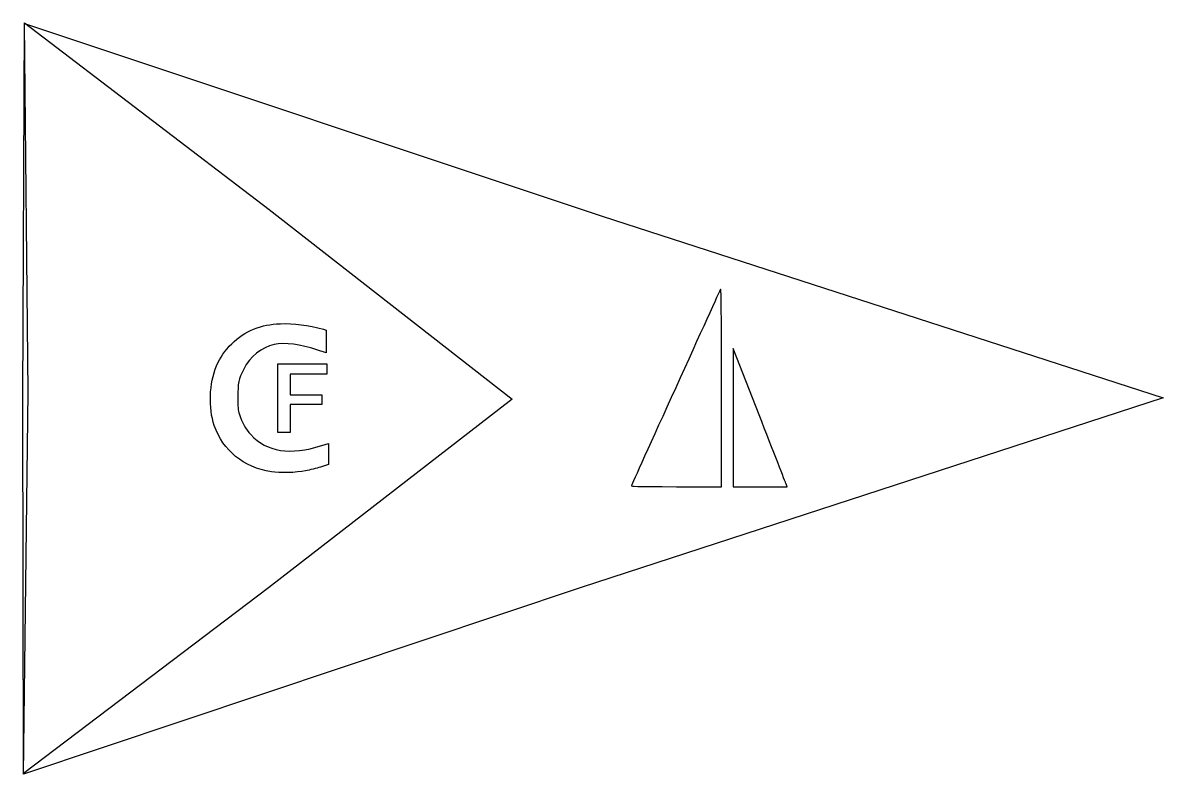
# Model space of a CAD drawing. Extents: x 0 to 50, y 0 to 32.9.
import ezdxf

# ---------------------------------------------------------------- set-up
doc = ezdxf.new("R2010")
doc.units = 0
doc.layers.add('Layer_1', color=7, linetype='CONTINUOUS')

msp = doc.modelspace()

# ---------------------------------------------------------------- linework, layer by layer
at = {"layer": 'Layer_1', "color": 7}
for points in [[(21.45829, 16.431981), (10.773028, 8.167708), (0.033417, 0.029252), (-0.000003, 16.480733), (0.075595, 32.931967), (10.794278, 24.744756)], [(49.999966, 16.490024), (24.483946, 8.181206), (0.037302, 0.000069), (0.229195, 16.747491), (0.078291, 32.902905), (25.402418, 24.464302)], [(11.182192, 16.477517), (11.182192, 17.980543), (12.258041, 17.980543), (13.333892, 17.980543), (13.333892, 17.759046), (13.333892, 17.537549), (12.527005, 17.537549), (11.720118, 17.537549), (11.720118, 17.078732), (11.720118, 16.619911), (12.416255, 16.619911), (13.112393, 16.619911), (13.112393, 16.414236), (13.112393, 16.208559), (12.416255, 16.208559), (11.720118, 16.208559), (11.720118, 15.591527), (11.720118, 14.974496), (11.451156, 14.974496), (11.182192, 14.974496)]]:
    msp.add_lwpolyline(points, close=True, dxfattribs=at)
for points in [[(13.183588, 19.497816), (13.302248, 19.464774), (13.302248, 18.964015), (13.302248, 18.463253), (12.898805, 18.599263)], [(32.281974, 15.750124), (31.143529, 18.661242), (31.142456, 15.631461), (31.141383, 12.601681), (32.327727, 12.601681), (33.514066, 12.601681), (33.466976, 12.72034), (33.467514, 12.72034)], [(28.654281, 12.601681), (30.635636, 12.601681), (30.633056, 16.976274)], [(13.104481, 14.400515), (13.397176, 14.49255), (13.396801, 14.029473), (13.396425, 13.566399), (13.056507, 13.463104)], [(10.897139, 13.248498), (10.897408, 13.248498)]]:
    msp.add_lwpolyline(points, dxfattribs=at)
for points in [[(30.588144, 21.255943), (30.56486, 21.203729), (29.681755, 19.26008), (28.625686, 16.936719)], [(30.633056, 16.976274), (30.630857, 20.656829), (30.62374, 21.335809), (30.588144, 21.255943)], [(8.491978, 17.895121), (8.783964, 18.596504), (9.432856, 19.23776), (10.117951, 19.50196)], [(10.117951, 19.50196), (10.546102, 19.667074), (10.815967, 19.722172), (11.296317, 19.742552)], [(11.296317, 19.742552), (11.883293, 19.767454), (12.504682, 19.686873), (13.183588, 19.497816)], [(11.017627, 18.832046), (10.477375, 18.720912), (9.958287, 18.302343), (9.686386, 17.758595)], [(12.898805, 18.599263), (12.185169, 18.839844), (11.479832, 18.927124), (11.017627, 18.832046)], [(8.395228, 15.282115), (8.132364, 16.046144), (8.1724, 17.12746), (8.491978, 17.895121)], [(9.686386, 17.758595), (9.461706, 17.309276), (9.426218, 17.141079), (9.426115, 16.524983)], [(9.426115, 16.524983), (9.426052, 16.065977), (9.434992, 15.974198), (9.500129, 15.765559)], [(28.625686, 16.936719), (27.569622, 14.613358), (26.69822, 12.68751), (26.689245, 12.657054)], [(9.500129, 15.765559), (9.608893, 15.417238), (9.772712, 15.127354), (9.998772, 14.883184)], [(33.467514, 12.72034), (33.441609, 12.785601), (32.908122, 14.149004), (32.281974, 15.750124)], [(10.897408, 13.248498), (9.673999, 13.450887), (8.773449, 14.182797), (8.395228, 15.282115)], [(9.998772, 14.883184), (10.70147, 14.124206), (11.721545, 13.965672), (13.104481, 14.400515)], [(12.400164, 13.297054), (11.976539, 13.213036), (11.252828, 13.189656), (10.897139, 13.248498)], [(13.056507, 13.463104), (12.869553, 13.406293), (12.574198, 13.33157), (12.400164, 13.297054)], [(26.689245, 12.657054), (26.673813, 12.604731), (26.782154, 12.601681), (28.654281, 12.601681)]]:
    msp.add_open_spline(points, degree=3, dxfattribs=at)

doc.saveas('drawing.dxf')
